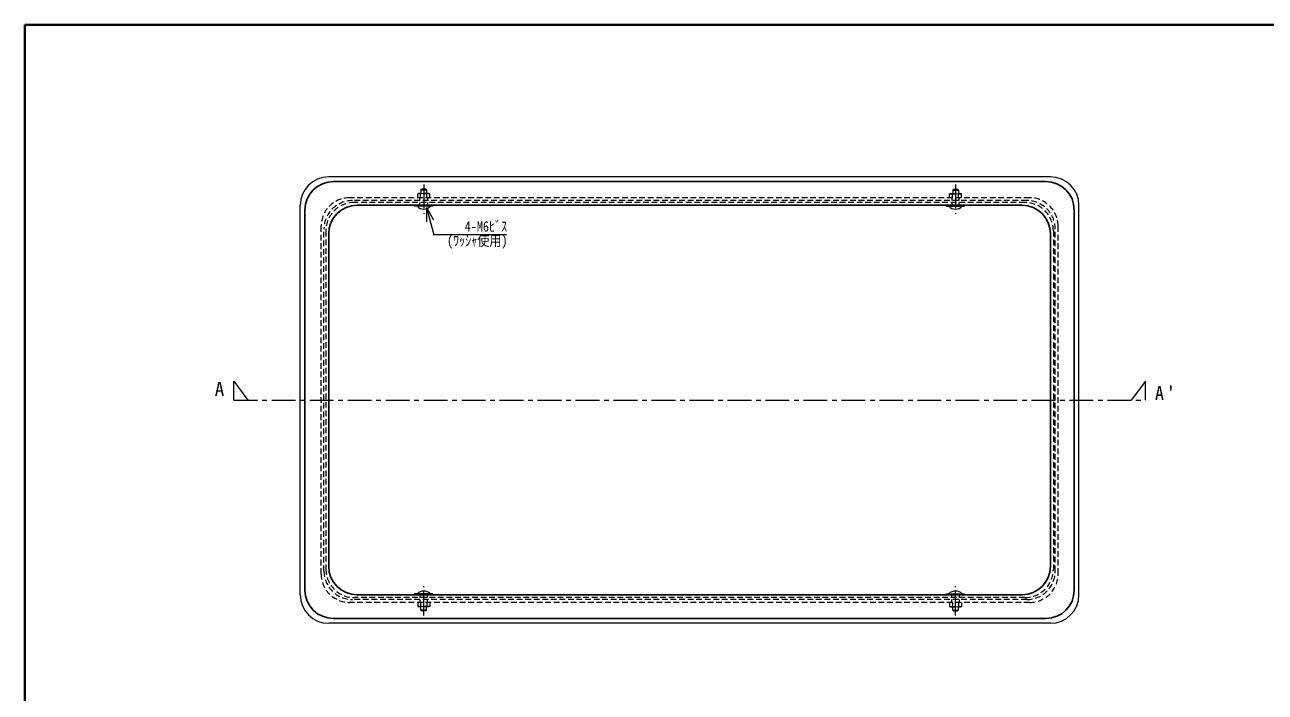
# Model space of a CAD drawing. Units: millimetres at full size, sheet at 1:5; details may follow other scales. Extents: x -1061 to 964, y -679 to 726.
# Drawn here: x -1061 to 245, y 23 to 726 of the extents above; entities that cross this region are included whole.
import ezdxf
from ezdxf.enums import TextEntityAlignment as Align

# ---------------------------------------------------------------- set-up
doc = ezdxf.new("R2010")
doc.units = ezdxf.units.MM
doc.header["$LTSCALE"] = 5
doc.linetypes.add('CHAIN1', pattern=[8, 5, -1, 1, -1])
doc.linetypes.add('DASHED1', pattern=[1.8, 1.2, -0.6])
doc.layers.add('0-0', color=7, linetype='Continuous', lineweight=18)
doc.styles.add('ＭＳ ゴシック', font='')
doc.styles.get('ＭＳ ゴシック').set_extended_font_data('MS Gothic')

msp = doc.modelspace()

# ---------------------------------------------------------------- linework, layer by layer
at = {"layer": '0-0', "color": 1, "lineweight": 40}
for p in [(-1061.401, -679.043), (963.599, 725.957)]:
    msp.add_line(p, (-1061.401, 725.957), dxfattribs=at)
at = {"layer": '0-0', "color": 4, "lineweight": 9}
for p, q in [((18.599, 565.957), (-741.401, 565.957)), ((-771.401, 125.957), (-771.401, 535.957)), ((48.599, 125.957), (48.599, 535.957)), ((18.599, 95.957), (-741.401, 95.957))]:
    msp.add_line(p, q, dxfattribs=at)
at = {"layer": '0-0', "color": 5, "lineweight": 25}
for p, q in [((13.599, 560.957), (-736.401, 560.957)), ((-11.401, 535.957), (-711.401, 535.957)), ((-766.401, 530.957), (-766.401, 130.957)), ((43.599, 530.957), (43.599, 130.957)), ((-741.401, 505.957), (-741.401, 155.957)), ((18.599, 505.957), (18.599, 155.957)), ((-11.401, 125.957), (-711.401, 125.957)), ((13.599, 100.957), (-736.401, 100.957))]:
    msp.add_line(p, q, dxfattribs=at)
at = {"layer": '0-0', "color": 4, "linetype": 'DASHED1', "lineweight": 9}
for p, q in [((-644.401, 552.065), (-643.651, 552.815)), ((-644.401, 552.065), (-644.401, 548.457)), ((-638.401, 552.065), (-644.401, 552.065)), ((-639.151, 552.815), (-643.651, 552.815)), ((-639.151, 552.815), (-638.401, 552.065)), ((-638.401, 552.065), (-638.401, 548.457)), ((-83.651, 552.815), (-84.401, 552.065)), ((-84.401, 552.065), (-84.401, 548.457)), ((-84.401, 552.065), (-78.401, 552.065)), ((-83.651, 552.815), (-79.151, 552.815)), ((-78.401, 552.065), (-79.151, 552.815)), ((-78.401, 552.065), (-78.401, 548.457)), ((-3.401, 543.957), (-719.401, 543.957)), ((-6.401, 540.957), (-716.401, 540.957)), ((-647.701, 548.157), (-646.801, 548.457)), ((-647.701, 543.957), (-647.701, 548.157)), ((-635.101, 548.157), (-647.701, 548.157)), ((-636.001, 548.457), (-646.801, 548.457)), ((-645.401, 540.957), (-645.401, 543.957)), ((-638.101, 543.957), (-638.101, 548.157)), ((-637.401, 543.957), (-637.401, 540.957)), ((-635.101, 543.957), (-635.101, 548.157)), ((-87.701, 548.157), (-75.101, 548.157)), ((-87.701, 543.957), (-87.701, 548.157)), ((-86.801, 548.457), (-76.001, 548.457)), ((-85.401, 543.957), (-85.401, 540.957)), ((-84.701, 543.957), (-84.701, 548.157)), ((-77.401, 540.957), (-77.401, 543.957)), ((-75.101, 548.157), (-76.001, 548.457)), ((-75.101, 543.957), (-75.101, 548.157)), ((-749.401, 147.957), (-749.401, 513.957)), ((-746.401, 150.957), (-746.401, 510.957)), ((23.599, 150.957), (23.599, 510.957)), ((26.599, 147.957), (26.599, 513.957)), ((-3.401, 117.957), (-719.401, 117.957)), ((-6.401, 120.957), (-716.401, 120.957)), ((-647.701, 117.957), (-647.701, 113.757)), ((-645.401, 120.957), (-645.401, 117.957)), ((-638.101, 117.957), (-638.101, 113.757)), ((-637.401, 117.957), (-637.401, 120.957)), ((-635.101, 117.957), (-635.101, 113.757)), ((-87.701, 117.957), (-87.701, 113.757)), ((-85.401, 117.957), (-85.401, 120.957)), ((-84.701, 117.957), (-84.701, 113.757)), ((-77.401, 120.957), (-77.401, 117.957)), ((-75.101, 117.957), (-75.101, 113.757)), ((-635.101, 113.757), (-647.701, 113.757)), ((-647.701, 113.757), (-646.801, 113.457)), ((-636.001, 113.457), (-646.801, 113.457)), ((-644.401, 109.848), (-644.401, 113.457)), ((-644.401, 109.848), (-643.651, 109.098)), ((-638.401, 109.848), (-644.401, 109.848)), ((-639.151, 109.098), (-643.651, 109.098)), ((-639.151, 109.098), (-638.401, 109.848)), ((-638.401, 109.848), (-638.401, 113.457)), ((-87.701, 113.757), (-75.101, 113.757)), ((-86.801, 113.457), (-76.001, 113.457)), ((-84.401, 109.848), (-84.401, 113.457)), ((-83.651, 109.098), (-84.401, 109.848)), ((-84.401, 109.848), (-78.401, 109.848)), ((-83.651, 109.098), (-79.151, 109.098)), ((-78.401, 109.848), (-79.151, 109.098)), ((-78.401, 109.848), (-78.401, 113.457)), ((-75.101, 113.757), (-76.001, 113.457))]:
    msp.add_line(p, q, dxfattribs=at)
at = {"layer": '0-0', "color": 4, "linetype": 'CHAIN1', "lineweight": 9}
for p, q in [((-641.401, 557.815), (-641.401, 526.957)), ((-81.401, 557.815), (-81.401, 526.957)), ((-841.401, 350.957), (-826.401, 330.957)), ((-841.401, 330.957), (-841.401, 350.957)), ((118.599, 350.957), (103.599, 330.957)), ((-641.401, 104.098), (-641.401, 134.957)), ((-81.401, 104.098), (-81.401, 134.957))]:
    msp.add_line(p, q, dxfattribs=at)
at = {"layer": '0-0', "linetype": 'DASHED1'}
for p, q in [((-8.401, 538.957), (-714.401, 538.957)), ((-645.401, 535.957), (-645.401, 538.957)), ((-637.401, 538.957), (-637.401, 535.957)), ((-85.401, 538.957), (-85.401, 535.957)), ((-77.401, 535.957), (-77.401, 538.957)), ((-744.401, 508.957), (-744.401, 152.957)), ((21.599, 508.957), (21.599, 152.957)), ((-8.401, 122.957), (-714.401, 122.957)), ((-645.401, 125.957), (-645.401, 122.957)), ((-637.401, 122.957), (-637.401, 125.957)), ((-85.401, 122.957), (-85.401, 125.957)), ((-77.401, 125.957), (-77.401, 122.957))]:
    msp.add_line(p, q, dxfattribs=at)
at = {"layer": '0-0'}
for p, q in [((-650.901, 535.957), (-650.901, 534.957)), ((-631.901, 535.957), (-631.901, 534.957)), ((-90.901, 535.957), (-90.901, 534.957)), ((-71.901, 535.957), (-71.901, 534.957)), ((-631.901, 534.957), (-650.901, 534.957)), ((-638.5, 533.573), (-631, 520.583)), ((-638.5, 533.573), (-638.5, 518.573)), ((-638.5, 533.573), (-630.83, 504.948)), ((-90.901, 534.957), (-71.901, 534.957)), ((-554.363, 504.948), (-630.83, 504.948)), ((-650.901, 125.957), (-650.901, 126.957)), ((-631.901, 126.957), (-650.901, 126.957)), ((-631.901, 125.957), (-631.901, 126.957)), ((-90.901, 126.957), (-71.901, 126.957)), ((-90.901, 125.957), (-90.901, 126.957)), ((-71.901, 125.957), (-71.901, 126.957))]:
    msp.add_line(p, q, dxfattribs=at)
at = {"layer": '0-0', "color": 4, "linetype": 'DASHED1', "lineweight": 9}
for points in [[(-644.701, 543.957), (-644.701, 548.157), (-646.801, 548.457)], [(-638.101, 548.157), (-641.401, 548.457), (-644.701, 548.157)], [(-635.101, 548.157), (-636.001, 548.457), (-638.101, 548.157)], [(-87.701, 548.157), (-86.801, 548.457), (-84.701, 548.157)], [(-84.701, 548.157), (-81.401, 548.457), (-78.101, 548.157)], [(-78.101, 543.957), (-78.101, 548.157), (-76.001, 548.457)], [(-644.701, 117.957), (-644.701, 113.757), (-646.801, 113.457)], [(-78.101, 117.957), (-78.101, 113.757), (-76.001, 113.457)], [(-638.101, 113.757), (-641.401, 113.457), (-644.701, 113.757)], [(-635.101, 113.757), (-636.001, 113.457), (-638.101, 113.757)], [(-87.701, 113.757), (-86.801, 113.457), (-84.701, 113.757)], [(-84.701, 113.757), (-81.401, 113.457), (-78.101, 113.757)]]:
    msp.add_lwpolyline(points, dxfattribs=at)
at = {"layer": '0-0', "color": 4, "linetype": 'CHAIN1', "lineweight": 9}
msp.add_lwpolyline([(-841.401, 330.957), (118.599, 330.957), (118.599, 350.957)], dxfattribs=at)
at = {"layer": '0-0', "color": 4, "lineweight": 9}
for centre, start, end in [((-741.401, 535.957), 90, 180), ((18.599, 535.957), 0, 90), ((-741.401, 125.957), 180, 270), ((18.599, 125.957), 270, 0)]:
    msp.add_arc(centre, 30, start, end, dxfattribs=at)
at = {"layer": '0-0', "color": 5, "lineweight": 25}
for centre, start, end in [((-736.401, 530.957), 90, 180), ((13.599, 530.957), 0, 90), ((-711.401, 505.957), 90, 180), ((-11.401, 505.957), 0, 90), ((-711.401, 155.957), 180, 270), ((-11.401, 155.957), 270, 0), ((-736.401, 130.957), 180, 270), ((13.599, 130.957), 270, 0)]:
    msp.add_arc(centre, 30, start, end, dxfattribs=at)
at = {"layer": '0-0', "color": 4, "linetype": 'DASHED1', "lineweight": 9}
for centre, start, end in [((-719.401, 513.957), 90, 180), ((-716.401, 510.957), 90, 180), ((-6.401, 510.957), 0, 90), ((-3.401, 513.957), 0, 90), ((-719.401, 147.957), 180, 270), ((-716.401, 150.957), 180, 270), ((-6.401, 150.957), 270, 0), ((-3.401, 147.957), 270, 0)]:
    msp.add_arc(centre, 30, start, end, dxfattribs=at)
at = {"layer": '0-0', "linetype": 'DASHED1'}
for centre, start, end in [((-714.401, 508.957), 90, 180), ((-8.401, 508.957), 0, 90), ((-714.401, 152.957), 180, 270), ((-8.401, 152.957), 270, 0)]:
    msp.add_arc(centre, 30, start, end, dxfattribs=at)
at = {"layer": '0-0'}
for centre, start, end in [((-641.401, 541.623), 223.60282, 316.39718), ((-81.401, 541.623), 223.60282, 316.39718), ((-641.401, 120.29), 43.60282, 136.39718), ((-81.401, 120.29), 43.60282, 136.39718)]:
    msp.add_arc(centre, 9.667, start, end, dxfattribs=at)

# ---------------------------------------------------------------- texts
at = {"layer": '0-0', "style": 'ＭＳ ゴシック', "width": 0.85}
for s, p in [('4-M6ﾋﾞｽ', (-598.113, 504.948)), ('(ﾜｯｼｬ使用)', (-616.863, 489.948))]:
    msp.add_text(s, height=11, dxfattribs=at).set_placement(p, align=Align.BOTTOM_LEFT)
at = {"layer": '0-0', "style": 'ＭＳ ゴシック'}
msp.add_text('A', height=14.66, dxfattribs=at).set_placement((-861.401, 330.957), align=Align.BOTTOM_LEFT)
at = {"layer": '0-0', "insert": (128.599, 330.957), "char_height": 14.66, "attachment_point": 7, "style": 'ＭＳ ゴシック'}
msp.add_mtext("\\T1.27;\\W0.95;A'", dxfattribs=at)

doc.saveas('drawing.dxf')
